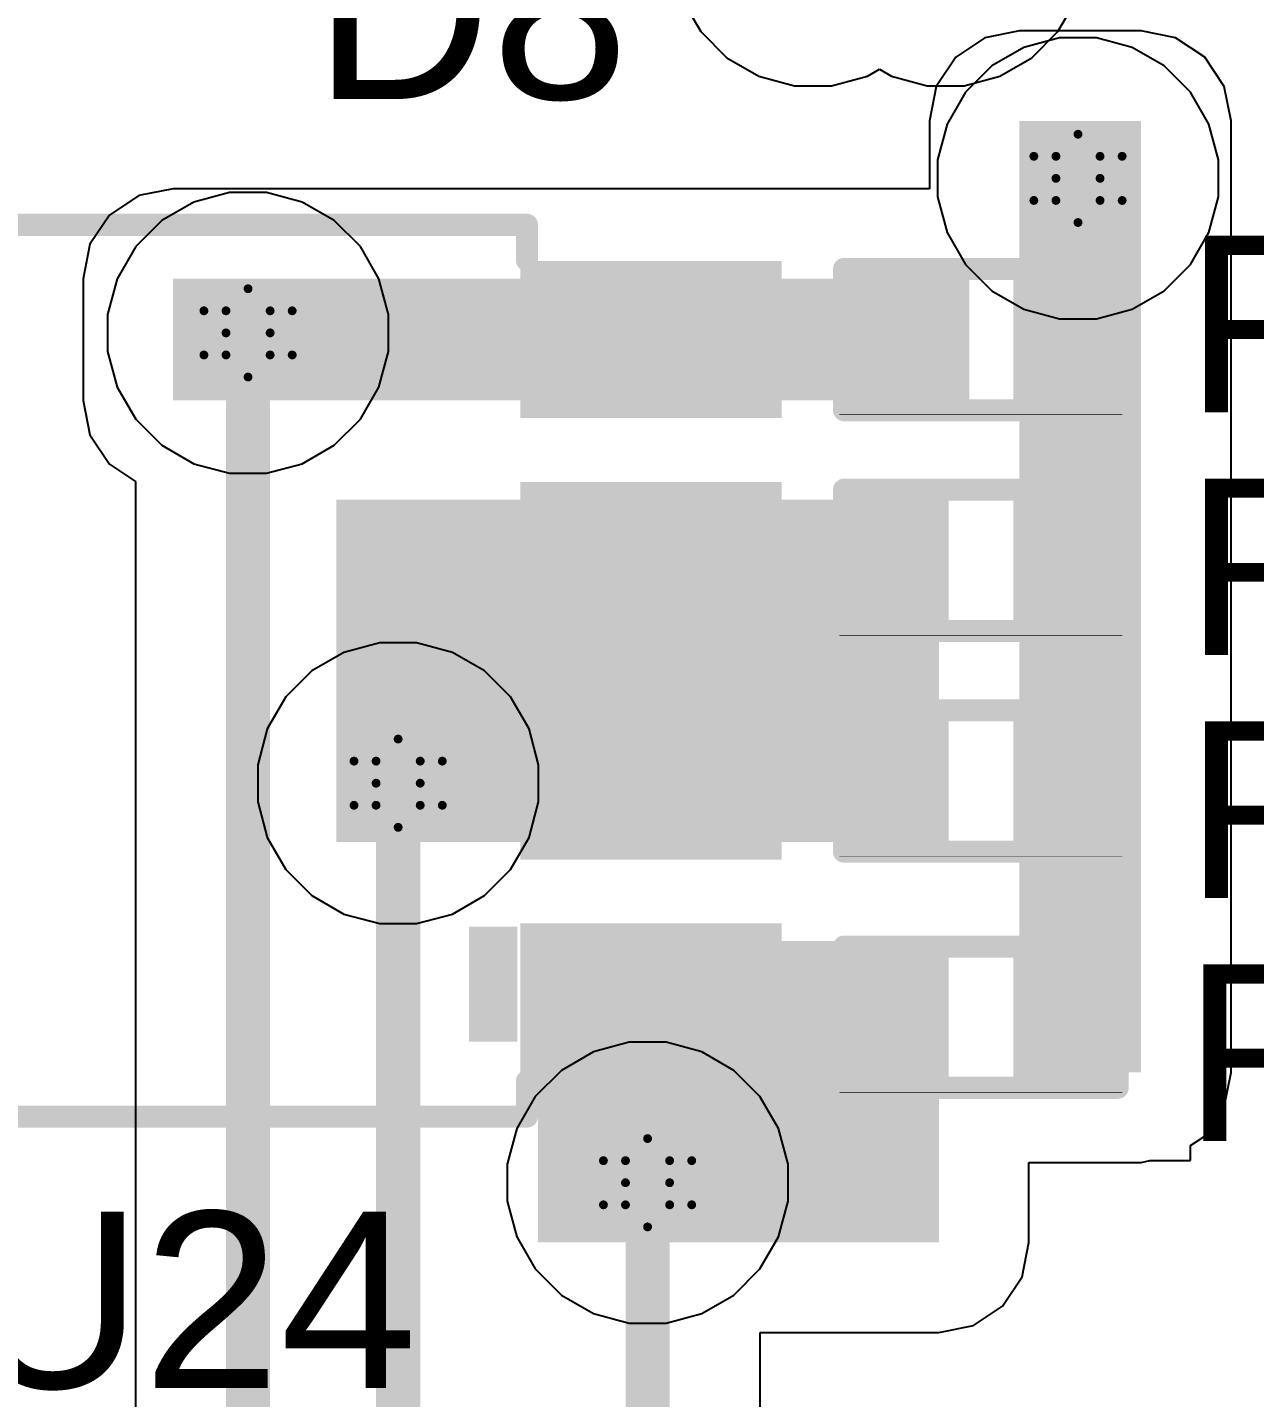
# Model space of a CAD drawing. Header units: inches. Extents: x -3 to 5437, y -3 to 5435.
# Drawn here: x 128.52 to 135.58, y 92.61 to 100.49 of the extents above; entities that cross this region are included whole.
import ezdxf

# ---------------------------------------------------------------- set-up
doc = ezdxf.new("R2010")
doc.units = ezdxf.units.IN
for name, color, linetype in [('Bottom Layer', 5, 'Continuous'), ('Bottom Solder', 6, 'Continuous'), ('Drill Drawing', 1, 'Continuous'), ('GND', 16, 'Continuous'), ('PWR', 76, 'Continuous'), ('Top Layer', 1, 'Continuous'), ('Top Overlay', 2, 'Continuous'), ('Top Paste', 8, 'Continuous'), ('Top Solder', 216, 'Continuous'), ('Via Holes', 16, 'Continuous')]:
    doc.layers.add(name, color=color, linetype=linetype)
doc.styles.add('Arial', font='', dxfattribs={"height": 0.2})
doc.styles.get('Arial').set_extended_font_data('Arial')

# ---------------------------------------------------------------- blocks, each defined once
blk = doc.blocks.new('SOP_8_111')
at = {"layer": 'Top Layer'}
for points in [[(-3.4, 2.255), (-2.1, 2.255), (-2.1, 1.555), (-3.4, 1.555)], [(-3.4, 0.985), (-2.1, 0.985), (-2.1, 0.285), (-3.4, 0.285)], [(-3.4, -0.285), (-2.1, -0.285), (-2.1, -0.985), (-3.4, -0.985)], [(-3.4, -1.555), (-2.1, -1.555), (-2.1, -2.255), (-3.4, -2.255)]]:
    blk.add_hatch(color=1, dxfattribs=at).paths.add_polyline_path(points)
at = {"layer": 'Top Overlay'}
blk.add_hatch(color=2, dxfattribs=at).paths.add_polyline_path([(-1.9812, 1.4732), (-1.7018, 1.4732), (-1.7018, 2.1336), (-1.9812, 2.1336)])
at = {"layer": 'Top Paste'}
for points in [[(-3.4, 2.255), (-2.1, 2.255), (-2.1, 1.555), (-3.4, 1.555)], [(-3.4, 0.985), (-2.1, 0.985), (-2.1, 0.285), (-3.4, 0.285)], [(-3.4, -0.285), (-2.1, -0.285), (-2.1, -0.985), (-3.4, -0.985)], [(-3.4, -1.555), (-2.1, -1.555), (-2.1, -2.255), (-3.4, -2.255)]]:
    blk.add_hatch(color=8, dxfattribs=at).paths.add_polyline_path(points)
at = {"layer": 'Top Solder'}
for points in [[(-3.5016, 2.3566), (-1.9984, 2.3566), (-1.9984, 1.4534), (-3.5016, 1.4534)], [(-3.5016, 1.0866), (-1.9984, 1.0866), (-1.9984, 0.1834), (-3.5016, 0.1834)], [(-3.5016, -0.1834), (-1.9984, -0.1834), (-1.9984, -1.0866), (-3.5016, -1.0866)], [(-3.5016, -1.4534), (-1.9984, -1.4534), (-1.9984, -2.3566), (-3.5016, -2.3566)]]:
    blk.add_hatch(color=216, dxfattribs=at).paths.add_polyline_path(points)
at = {"layer": 'Top Overlay'}
for points in [[(2.0284, 2.5654, 0.127, 0.127, 0), (-2.0356, 2.5654, 0.127, 0.127, 0)], [(-2.0356, 2.5654, 0.127, 0.127, 0), (-2.0356, 2.3622, 0.127, 0.127, 0)], [(-3.5596, 1.905, 0.127, 0.127, 0), (-3.6866, 2.032, 0.127, 0.127, 0)], [(-3.6866, 2.032, 0.127, 0.127, 0), (-3.6866, 1.778, 0.127, 0.127, 0)], [(-3.5596, 1.905, 0.127, 0.127, 0), (-3.6866, 1.778, 0.127, 0.127, 0)], [(-2.0356, -2.3622, 0.127, 0.127, 0), (-2.0356, -2.5654, 0.127, 0.127, 0)], [(2.0284, -2.5654, 0.127, 0.127, 0), (-2.0356, -2.5654, 0.127, 0.127, 0)]]:
    blk.add_lwpolyline(points, format="xyseb", dxfattribs=at)
for points in [[(-2.0673, 2.5654, 0.0635, 0.0635, 1), (-2.0038, 2.5654, 0.0635, 0.0635, 1)], [(-2.0673, 2.5654, 0.0635, 0.0635, 1), (-2.0038, 2.5654, 0.0635, 0.0635, 1)], [(-2.0673, 2.3622, 0.0635, 0.0635, 1), (-2.0038, 2.3622, 0.0635, 0.0635, 1)], [(-3.7183, 2.032, 0.0635, 0.0635, 1), (-3.6548, 2.032, 0.0635, 0.0635, 1)], [(-3.7183, 2.032, 0.0635, 0.0635, 1), (-3.6548, 2.032, 0.0635, 0.0635, 1)], [(-3.5913, 1.905, 0.0635, 0.0635, 1), (-3.5278, 1.905, 0.0635, 0.0635, 1)], [(-3.5913, 1.905, 0.0635, 0.0635, 1), (-3.5278, 1.905, 0.0635, 0.0635, 1)], [(-3.7183, 1.778, 0.0635, 0.0635, 1), (-3.6548, 1.778, 0.0635, 0.0635, 1)], [(-3.7183, 1.778, 0.0635, 0.0635, 1), (-3.6548, 1.778, 0.0635, 0.0635, 1)], [(-2.0673, -2.3622, 0.0635, 0.0635, 1), (-2.0038, -2.3622, 0.0635, 0.0635, 1)], [(-2.0673, -2.5654, 0.0635, 0.0635, 1), (-2.0038, -2.5654, 0.0635, 0.0635, 1)], [(-2.0673, -2.5654, 0.0635, 0.0635, 1), (-2.0038, -2.5654, 0.0635, 0.0635, 1)]]:
    blk.add_lwpolyline(points, format="xyseb", close=True, dxfattribs=at)
blk = doc.blocks.new('R___0402_117')
at = {"layer": 'Top Layer'}
for points in [[(-0.6985, -0.3175), (-0.6985, 0.3175), (-0.2413, 0.3175), (-0.2413, -0.3175)], [(0.2413, -0.3175), (0.2413, 0.3175), (0.6985, 0.3175), (0.6985, -0.3175)]]:
    blk.add_hatch(color=1, dxfattribs=at).paths.add_polyline_path(points)
at = {"layer": 'Top Paste'}
for points in [[(-0.6985, -0.3175), (-0.6985, 0.3175), (-0.2413, 0.3175), (-0.2413, -0.3175)], [(0.2413, -0.3175), (0.2413, 0.3175), (0.6985, 0.3175), (0.6985, -0.3175)]]:
    blk.add_hatch(color=8, dxfattribs=at).paths.add_polyline_path(points)
at = {"layer": 'Top Solder'}
for points in [[(-0.7535, -0.3725), (-0.7535, 0.3725), (-0.1863, 0.3725), (-0.1863, -0.3725)], [(0.1863, -0.3725), (0.1863, 0.3725), (0.7535, 0.3725), (0.7535, -0.3725)]]:
    blk.add_hatch(color=216, dxfattribs=at).paths.add_polyline_path(points)
at = {"layer": 'Top Overlay'}
for points in [[(-0.7874, -0.4064, 0.127, 0.127, 0), (-0.7874, 0.4064, 0.127, 0.127, 0)], [(-0.7874, 0.4064, 0.127, 0.127, 0), (0.7874, 0.4064, 0.127, 0.127, 0)], [(0.7874, -0.4064, 0.127, 0.127, 0), (0.7874, 0.4064, 0.127, 0.127, 0)], [(-0.7874, -0.4064, 0.127, 0.127, 0), (0.7874, -0.4064, 0.127, 0.127, 0)], [(-0.8128, -0.4318, 0.00323, 0.00323, 0), (0.8128, -0.4318, 0.00323, 0.00323, 0)]]:
    blk.add_lwpolyline(points, format="xyseb", dxfattribs=at)
for points in [[(-0.8191, 0.4064, 0.0635, 0.0635, 1), (-0.7556, 0.4064, 0.0635, 0.0635, 1)], [(-0.8191, 0.4064, 0.0635, 0.0635, 1), (-0.7556, 0.4064, 0.0635, 0.0635, 1)], [(0.7556, 0.4064, 0.0635, 0.0635, 1), (0.8191, 0.4064, 0.0635, 0.0635, 1)], [(0.7556, 0.4064, 0.0635, 0.0635, 1), (0.8191, 0.4064, 0.0635, 0.0635, 1)], [(-0.8191, -0.4064, 0.0635, 0.0635, 1), (-0.7556, -0.4064, 0.0635, 0.0635, 1)], [(-0.8191, -0.4064, 0.0635, 0.0635, 1), (-0.7556, -0.4064, 0.0635, 0.0635, 1)], [(0.7556, -0.4064, 0.0635, 0.0635, 1), (0.8191, -0.4064, 0.0635, 0.0635, 1)], [(0.7556, -0.4064, 0.0635, 0.0635, 1), (0.8191, -0.4064, 0.0635, 0.0635, 1)], [(-0.8136, -0.4318, 0.00161, 0.00161, 1), (-0.812, -0.4318, 0.00161, 0.00161, 1)], [(0.812, -0.4318, 0.00161, 0.00161, 1), (0.8136, -0.4318, 0.00161, 0.00161, 1)]]:
    blk.add_lwpolyline(points, format="xyseb", close=True, dxfattribs=at)
blk = doc.blocks.new('R___0402_118')
at = {"layer": 'Top Layer'}
for points in [[(-0.6985, -0.3175), (-0.6985, 0.3175), (-0.2413, 0.3175), (-0.2413, -0.3175)], [(0.2413, -0.3175), (0.2413, 0.3175), (0.6985, 0.3175), (0.6985, -0.3175)]]:
    blk.add_hatch(color=1, dxfattribs=at).paths.add_polyline_path(points)
at = {"layer": 'Top Paste'}
for points in [[(-0.6985, -0.3175), (-0.6985, 0.3175), (-0.2413, 0.3175), (-0.2413, -0.3175)], [(0.2413, -0.3175), (0.2413, 0.3175), (0.6985, 0.3175), (0.6985, -0.3175)]]:
    blk.add_hatch(color=8, dxfattribs=at).paths.add_polyline_path(points)
at = {"layer": 'Top Solder'}
for points in [[(-0.7535, -0.3725), (-0.7535, 0.3725), (-0.1863, 0.3725), (-0.1863, -0.3725)], [(0.1863, -0.3725), (0.1863, 0.3725), (0.7535, 0.3725), (0.7535, -0.3725)]]:
    blk.add_hatch(color=216, dxfattribs=at).paths.add_polyline_path(points)
at = {"layer": 'Top Overlay'}
for points in [[(-0.7874, -0.4064, 0.127, 0.127, 0), (-0.7874, 0.4064, 0.127, 0.127, 0)], [(-0.7874, 0.4064, 0.127, 0.127, 0), (0.7874, 0.4064, 0.127, 0.127, 0)], [(0.7874, -0.4064, 0.127, 0.127, 0), (0.7874, 0.4064, 0.127, 0.127, 0)], [(-0.7874, -0.4064, 0.127, 0.127, 0), (0.7874, -0.4064, 0.127, 0.127, 0)], [(-0.8128, -0.4318, 0.00323, 0.00323, 0), (0.8128, -0.4318, 0.00323, 0.00323, 0)]]:
    blk.add_lwpolyline(points, format="xyseb", dxfattribs=at)
for points in [[(-0.8191, 0.4064, 0.0635, 0.0635, 1), (-0.7556, 0.4064, 0.0635, 0.0635, 1)], [(-0.8191, 0.4064, 0.0635, 0.0635, 1), (-0.7556, 0.4064, 0.0635, 0.0635, 1)], [(0.7556, 0.4064, 0.0635, 0.0635, 1), (0.8191, 0.4064, 0.0635, 0.0635, 1)], [(0.7556, 0.4064, 0.0635, 0.0635, 1), (0.8191, 0.4064, 0.0635, 0.0635, 1)], [(-0.8191, -0.4064, 0.0635, 0.0635, 1), (-0.7556, -0.4064, 0.0635, 0.0635, 1)], [(-0.8191, -0.4064, 0.0635, 0.0635, 1), (-0.7556, -0.4064, 0.0635, 0.0635, 1)], [(0.7556, -0.4064, 0.0635, 0.0635, 1), (0.8191, -0.4064, 0.0635, 0.0635, 1)], [(0.7556, -0.4064, 0.0635, 0.0635, 1), (0.8191, -0.4064, 0.0635, 0.0635, 1)], [(-0.8136, -0.4318, 0.00161, 0.00161, 1), (-0.812, -0.4318, 0.00161, 0.00161, 1)], [(0.812, -0.4318, 0.00161, 0.00161, 1), (0.8136, -0.4318, 0.00161, 0.00161, 1)]]:
    blk.add_lwpolyline(points, format="xyseb", close=True, dxfattribs=at)
blk = doc.blocks.new('R___0402_119')
at = {"layer": 'Top Layer'}
for points in [[(-0.6985, -0.3175), (-0.6985, 0.3175), (-0.2413, 0.3175), (-0.2413, -0.3175)], [(0.2413, -0.3175), (0.2413, 0.3175), (0.6985, 0.3175), (0.6985, -0.3175)]]:
    blk.add_hatch(color=1, dxfattribs=at).paths.add_polyline_path(points)
at = {"layer": 'Top Paste'}
for points in [[(-0.6985, -0.3175), (-0.6985, 0.3175), (-0.2413, 0.3175), (-0.2413, -0.3175)], [(0.2413, -0.3175), (0.2413, 0.3175), (0.6985, 0.3175), (0.6985, -0.3175)]]:
    blk.add_hatch(color=8, dxfattribs=at).paths.add_polyline_path(points)
at = {"layer": 'Top Solder'}
for points in [[(-0.7535, -0.3725), (-0.7535, 0.3725), (-0.1863, 0.3725), (-0.1863, -0.3725)], [(0.1863, -0.3725), (0.1863, 0.3725), (0.7535, 0.3725), (0.7535, -0.3725)]]:
    blk.add_hatch(color=216, dxfattribs=at).paths.add_polyline_path(points)
at = {"layer": 'Top Overlay'}
for points in [[(-0.7874, -0.4064, 0.127, 0.127, 0), (-0.7874, 0.4064, 0.127, 0.127, 0)], [(-0.7874, 0.4064, 0.127, 0.127, 0), (0.7874, 0.4064, 0.127, 0.127, 0)], [(0.7874, -0.4064, 0.127, 0.127, 0), (0.7874, 0.4064, 0.127, 0.127, 0)], [(-0.7874, -0.4064, 0.127, 0.127, 0), (0.7874, -0.4064, 0.127, 0.127, 0)], [(-0.8128, -0.4318, 0.00323, 0.00323, 0), (0.8128, -0.4318, 0.00323, 0.00323, 0)]]:
    blk.add_lwpolyline(points, format="xyseb", dxfattribs=at)
for points in [[(-0.8191, 0.4064, 0.0635, 0.0635, 1), (-0.7556, 0.4064, 0.0635, 0.0635, 1)], [(-0.8191, 0.4064, 0.0635, 0.0635, 1), (-0.7556, 0.4064, 0.0635, 0.0635, 1)], [(0.7556, 0.4064, 0.0635, 0.0635, 1), (0.8191, 0.4064, 0.0635, 0.0635, 1)], [(0.7556, 0.4064, 0.0635, 0.0635, 1), (0.8191, 0.4064, 0.0635, 0.0635, 1)], [(-0.8191, -0.4064, 0.0635, 0.0635, 1), (-0.7556, -0.4064, 0.0635, 0.0635, 1)], [(-0.8191, -0.4064, 0.0635, 0.0635, 1), (-0.7556, -0.4064, 0.0635, 0.0635, 1)], [(0.7556, -0.4064, 0.0635, 0.0635, 1), (0.8191, -0.4064, 0.0635, 0.0635, 1)], [(0.7556, -0.4064, 0.0635, 0.0635, 1), (0.8191, -0.4064, 0.0635, 0.0635, 1)], [(-0.8136, -0.4318, 0.00161, 0.00161, 1), (-0.812, -0.4318, 0.00161, 0.00161, 1)], [(0.812, -0.4318, 0.00161, 0.00161, 1), (0.8136, -0.4318, 0.00161, 0.00161, 1)]]:
    blk.add_lwpolyline(points, format="xyseb", close=True, dxfattribs=at)
blk = doc.blocks.new('R___0402_120')
at = {"layer": 'Top Layer'}
for points in [[(-0.6985, -0.3175), (-0.6985, 0.3175), (-0.2413, 0.3175), (-0.2413, -0.3175)], [(0.2413, -0.3175), (0.2413, 0.3175), (0.6985, 0.3175), (0.6985, -0.3175)]]:
    blk.add_hatch(color=1, dxfattribs=at).paths.add_polyline_path(points)
at = {"layer": 'Top Paste'}
for points in [[(-0.6985, -0.3175), (-0.6985, 0.3175), (-0.2413, 0.3175), (-0.2413, -0.3175)], [(0.2413, -0.3175), (0.2413, 0.3175), (0.6985, 0.3175), (0.6985, -0.3175)]]:
    blk.add_hatch(color=8, dxfattribs=at).paths.add_polyline_path(points)
at = {"layer": 'Top Solder'}
for points in [[(-0.7535, -0.3725), (-0.7535, 0.3725), (-0.1863, 0.3725), (-0.1863, -0.3725)], [(0.1863, -0.3725), (0.1863, 0.3725), (0.7535, 0.3725), (0.7535, -0.3725)]]:
    blk.add_hatch(color=216, dxfattribs=at).paths.add_polyline_path(points)
at = {"layer": 'Top Overlay'}
for points in [[(-0.7874, -0.4064, 0.127, 0.127, 0), (-0.7874, 0.4064, 0.127, 0.127, 0)], [(-0.7874, 0.4064, 0.127, 0.127, 0), (0.7874, 0.4064, 0.127, 0.127, 0)], [(0.7874, -0.4064, 0.127, 0.127, 0), (0.7874, 0.4064, 0.127, 0.127, 0)], [(-0.7874, -0.4064, 0.127, 0.127, 0), (0.7874, -0.4064, 0.127, 0.127, 0)], [(-0.8128, -0.4318, 0.00323, 0.00323, 0), (0.8128, -0.4318, 0.00323, 0.00323, 0)]]:
    blk.add_lwpolyline(points, format="xyseb", dxfattribs=at)
for points in [[(-0.8191, 0.4064, 0.0635, 0.0635, 1), (-0.7556, 0.4064, 0.0635, 0.0635, 1)], [(-0.8191, 0.4064, 0.0635, 0.0635, 1), (-0.7556, 0.4064, 0.0635, 0.0635, 1)], [(0.7556, 0.4064, 0.0635, 0.0635, 1), (0.8191, 0.4064, 0.0635, 0.0635, 1)], [(0.7556, 0.4064, 0.0635, 0.0635, 1), (0.8191, 0.4064, 0.0635, 0.0635, 1)], [(-0.8191, -0.4064, 0.0635, 0.0635, 1), (-0.7556, -0.4064, 0.0635, 0.0635, 1)], [(-0.8191, -0.4064, 0.0635, 0.0635, 1), (-0.7556, -0.4064, 0.0635, 0.0635, 1)], [(0.7556, -0.4064, 0.0635, 0.0635, 1), (0.8191, -0.4064, 0.0635, 0.0635, 1)], [(0.7556, -0.4064, 0.0635, 0.0635, 1), (0.8191, -0.4064, 0.0635, 0.0635, 1)], [(-0.8136, -0.4318, 0.00161, 0.00161, 1), (-0.812, -0.4318, 0.00161, 0.00161, 1)], [(0.812, -0.4318, 0.00161, 0.00161, 1), (0.8136, -0.4318, 0.00161, 0.00161, 1)]]:
    blk.add_lwpolyline(points, format="xyseb", close=True, dxfattribs=at)

msp = doc.modelspace()

# ---------------------------------------------------------------- hatches: boundary and pattern name
at = {"layer": 'Bottom Layer'}
h = msp.add_hatch(color=5, dxfattribs=at)
edge = h.paths.add_edge_path()
edge.add_arc((134.5658, 99.6197), 0.3, 0, 360)
h = msp.add_hatch(color=5, dxfattribs=at)
edge = h.paths.add_edge_path()
edge.add_arc((129.7906, 98.7307), 0.3, 0, 360)
h = msp.add_hatch(color=5, dxfattribs=at)
edge = h.paths.add_edge_path()
edge.add_arc((130.6542, 96.1399), 0.3, 0, 360)
h = msp.add_hatch(color=5, dxfattribs=at)
edge = h.paths.add_edge_path()
edge.add_arc((132.0893, 93.8412), 0.3, 0, 360)
at = {"layer": 'Bottom Solder'}
h = msp.add_hatch(color=6, dxfattribs=at)
edge = h.paths.add_edge_path()
edge.add_arc((134.5658, 99.6197), 0.15, 0, 360)
h = msp.add_hatch(color=6, dxfattribs=at)
edge = h.paths.add_edge_path()
edge.add_arc((129.7906, 98.7307), 0.15, 0, 360)
h = msp.add_hatch(color=6, dxfattribs=at)
edge = h.paths.add_edge_path()
edge.add_arc((130.6542, 96.1399), 0.15, 0, 360)
h = msp.add_hatch(color=6, dxfattribs=at)
edge = h.paths.add_edge_path()
edge.add_arc((132.0893, 93.8412), 0.15, 0, 360)
at = {"layer": 'GND'}
h = msp.add_hatch(color=16, dxfattribs=at)
edge = h.paths.add_edge_path()
edge.add_arc((134.5658, 99.6197), 0.3, 0, 360)
h = msp.add_hatch(color=16, dxfattribs=at)
edge = h.paths.add_edge_path()
edge.add_arc((129.7906, 98.7307), 0.3, 0, 360)
h = msp.add_hatch(color=16, dxfattribs=at)
edge = h.paths.add_edge_path()
edge.add_arc((130.6542, 96.1399), 0.3, 0, 360)
h = msp.add_hatch(color=16, dxfattribs=at)
edge = h.paths.add_edge_path()
edge.add_arc((132.0893, 93.8412), 0.3, 0, 360)
at = {"layer": 'PWR'}
h = msp.add_hatch(color=76, dxfattribs=at)
edge = h.paths.add_edge_path()
edge.add_arc((134.5658, 99.6197), 0.3, 0, 360)
h = msp.add_hatch(color=76, dxfattribs=at)
edge = h.paths.add_edge_path()
edge.add_arc((129.7906, 98.7307), 0.3, 0, 360)
h = msp.add_hatch(color=76, dxfattribs=at)
edge = h.paths.add_edge_path()
edge.add_arc((130.6542, 96.1399), 0.3, 0, 360)
h = msp.add_hatch(color=76, dxfattribs=at)
edge = h.paths.add_edge_path()
edge.add_arc((132.0893, 93.8412), 0.3, 0, 360)
at = {"layer": 'Top Layer'}
for points in [[(134.2285, 99.9499), (134.2285, 94.4762), (134.9285, 94.4762), (134.9285, 99.9499)], [(129.3594, 98.3421), (133.9404, 98.3421), (133.9404, 99.0421), (129.3594, 99.0421)], [(130.2986, 95.8021), (133.7657, 95.8021), (133.7657, 97.7721), (130.2986, 97.7721)], [(131.4594, 93.4983), (133.7657, 93.4983), (133.7657, 95.2321), (131.4594, 95.2321)]]:
    msp.add_hatch(color=1, dxfattribs=at).paths.add_polyline_path(points)
h = msp.add_hatch(color=1, dxfattribs=at)
edge = h.paths.add_edge_path()
edge.add_arc((134.5658, 99.6197), 0.3, 0, 360)
h = msp.add_hatch(color=1, dxfattribs=at)
edge = h.paths.add_edge_path()
edge.add_arc((129.7906, 98.7307), 0.3, 0, 360)
h = msp.add_hatch(color=1, dxfattribs=at)
edge = h.paths.add_edge_path()
edge.add_arc((130.6542, 96.1399), 0.3, 0, 360)
h = msp.add_hatch(color=1, dxfattribs=at)
edge = h.paths.add_edge_path()
edge.add_arc((132.0893, 93.8412), 0.3, 0, 360)
at = {"layer": 'Top Solder'}
h = msp.add_hatch(color=216, dxfattribs=at)
edge = h.paths.add_edge_path()
edge.add_arc((134.5658, 99.6197), 0.15, 0, 360)
h = msp.add_hatch(color=216, dxfattribs=at)
edge = h.paths.add_edge_path()
edge.add_arc((129.7906, 98.7307), 0.15, 0, 360)
h = msp.add_hatch(color=216, dxfattribs=at)
edge = h.paths.add_edge_path()
edge.add_arc((130.6542, 96.1399), 0.15, 0, 360)
h = msp.add_hatch(color=216, dxfattribs=at)
edge = h.paths.add_edge_path()
edge.add_arc((132.0893, 93.8412), 0.15, 0, 360)
at = {"layer": 'Via Holes'}
h = msp.add_hatch(color=7, dxfattribs=at)
edge = h.paths.add_edge_path()
edge.add_arc((134.5658, 99.6197), 0.15, 0, 360)
h = msp.add_hatch(color=7, dxfattribs=at)
edge = h.paths.add_edge_path()
edge.add_arc((129.7906, 98.7307), 0.15, 0, 360)
h = msp.add_hatch(color=7, dxfattribs=at)
edge = h.paths.add_edge_path()
edge.add_arc((130.6542, 96.1399), 0.15, 0, 360)
h = msp.add_hatch(color=7, dxfattribs=at)
edge = h.paths.add_edge_path()
edge.add_arc((132.0893, 93.8412), 0.15, 0, 360)

# ---------------------------------------------------------------- linework, layer by layer
at = {"layer": 'Bottom Layer'}
for p, q in [((134.254, 100.3726), (134.0697, 100.2662)), ((134.4595, 100.4277), (134.254, 100.3726)), ((134.6722, 100.4277), (134.4595, 100.4277)), ((134.8777, 100.3726), (134.6722, 100.4277)), ((135.062, 100.2662), (134.8777, 100.3726)), ((134.0697, 100.2662), (133.9193, 100.1158)), ((135.2124, 100.1158), (135.062, 100.2662)), ((133.9193, 100.1158), (133.8129, 99.9316)), ((135.3188, 99.9316), (135.2124, 100.1158)), ((133.8129, 99.9316), (133.7578, 99.726)), ((135.3738, 99.726), (135.3188, 99.9316)), ((133.7578, 99.726), (133.7578, 99.5133)), ((135.3738, 99.5133), (135.3738, 99.726)), ((129.6843, 99.5387), (129.4788, 99.4836)), ((129.897, 99.5387), (129.6843, 99.5387)), ((130.1025, 99.4836), (129.897, 99.5387)), ((133.7578, 99.5133), (133.8129, 99.3078)), ((135.3188, 99.3078), (135.3738, 99.5133)), ((129.4788, 99.4836), (129.2945, 99.3772)), ((130.2868, 99.3772), (130.1025, 99.4836)), ((129.2945, 99.3772), (129.1441, 99.2268)), ((130.4372, 99.2268), (130.2868, 99.3772)), ((133.8129, 99.3078), (133.9193, 99.1236)), ((135.2124, 99.1236), (135.3188, 99.3078)), ((129.1441, 99.2268), (129.0377, 99.0426)), ((130.5436, 99.0426), (130.4372, 99.2268)), ((133.9193, 99.1236), (134.0697, 98.9731)), ((135.062, 98.9731), (135.2124, 99.1236)), ((129.0377, 99.0426), (128.9826, 98.837)), ((130.5986, 98.837), (130.5436, 99.0426)), ((134.0697, 98.9731), (134.254, 98.8667)), ((134.8777, 98.8667), (135.062, 98.9731)), ((134.254, 98.8667), (134.4595, 98.8117)), ((134.6722, 98.8117), (134.8777, 98.8667)), ((128.9826, 98.837), (128.9826, 98.6243)), ((130.5986, 98.6243), (130.5986, 98.837)), ((134.4595, 98.8117), (134.6722, 98.8117)), ((128.9826, 98.6243), (129.0377, 98.4188)), ((130.5436, 98.4188), (130.5986, 98.6243)), ((129.0377, 98.4188), (129.1441, 98.2346)), ((130.4372, 98.2346), (130.5436, 98.4188)), ((129.1441, 98.2346), (129.2945, 98.0841)), ((130.2868, 98.0841), (130.4372, 98.2346)), ((129.2945, 98.0841), (129.4788, 97.9777)), ((130.1025, 97.9777), (130.2868, 98.0841)), ((129.4788, 97.9777), (129.6843, 97.9227)), ((129.6843, 97.9227), (129.897, 97.9227)), ((129.897, 97.9227), (130.1025, 97.9777)), ((130.3424, 96.8928), (130.1581, 96.7864)), ((130.5479, 96.9479), (130.3424, 96.8928)), ((130.7606, 96.9479), (130.5479, 96.9479)), ((130.9661, 96.8928), (130.7606, 96.9479)), ((131.1504, 96.7864), (130.9661, 96.8928)), ((130.1581, 96.7864), (130.0077, 96.636)), ((131.3008, 96.636), (131.1504, 96.7864)), ((130.0077, 96.636), (129.9013, 96.4518)), ((131.4072, 96.4518), (131.3008, 96.636)), ((129.9013, 96.4518), (129.8462, 96.2462)), ((131.4622, 96.2462), (131.4072, 96.4518)), ((129.8462, 96.2462), (129.8462, 96.0335)), ((131.4622, 96.0335), (131.4622, 96.2462)), ((129.8462, 96.0335), (129.9013, 95.828)), ((131.4072, 95.828), (131.4622, 96.0335)), ((129.9013, 95.828), (130.0077, 95.6438)), ((131.3008, 95.6438), (131.4072, 95.828)), ((130.0077, 95.6438), (130.1581, 95.4933)), ((131.1504, 95.4933), (131.3008, 95.6438)), ((130.1581, 95.4933), (130.3424, 95.3869)), ((130.9661, 95.3869), (131.1504, 95.4933)), ((130.3424, 95.3869), (130.5479, 95.3319)), ((130.7606, 95.3319), (130.9661, 95.3869)), ((130.5479, 95.3319), (130.7606, 95.3319)), ((131.983, 94.6492), (131.7775, 94.5941)), ((132.1957, 94.6492), (131.983, 94.6492)), ((132.4012, 94.5941), (132.1957, 94.6492)), ((131.7775, 94.5941), (131.5932, 94.4877)), ((132.5855, 94.4877), (132.4012, 94.5941)), ((131.5932, 94.4877), (131.4428, 94.3373)), ((132.7359, 94.3373), (132.5855, 94.4877)), ((131.4428, 94.3373), (131.3364, 94.1531)), ((132.8423, 94.1531), (132.7359, 94.3373)), ((131.3364, 94.1531), (131.2813, 93.9475)), ((132.8973, 93.9475), (132.8423, 94.1531)), ((131.2813, 93.9475), (131.2813, 93.7348)), ((132.8973, 93.7348), (132.8973, 93.9475)), ((131.2813, 93.7348), (131.3364, 93.5293)), ((132.8423, 93.5293), (132.8973, 93.7348)), ((131.3364, 93.5293), (131.4428, 93.3451)), ((132.7359, 93.3451), (132.8423, 93.5293)), ((131.4428, 93.3451), (131.5932, 93.1946)), ((132.5855, 93.1946), (132.7359, 93.3451)), ((131.5932, 93.1946), (131.7775, 93.0882)), ((132.4012, 93.0882), (132.5855, 93.1946)), ((131.7775, 93.0882), (131.983, 93.0332)), ((131.983, 93.0332), (132.1957, 93.0332)), ((132.1957, 93.0332), (132.4012, 93.0882))]:
    msp.add_line(p, q, dxfattribs=at)
at = {"layer": 'Drill Drawing'}
for points in [[(134.4388, 99.7467, 0.0508, 0.0508, 0), (134.5658, 99.8737, 0.0508, 0.0508, 0)], [(134.5658, 99.8737, 0.0508, 0.0508, 0), (134.6928, 99.7467, 0.0508, 0.0508, 0)], [(134.3118, 99.7467, 0.0508, 0.0508, 0), (134.4388, 99.6197, 0.0508, 0.0508, 0)], [(134.3118, 99.7467, 0.0508, 0.0508, 0), (134.4388, 99.7467, 0.0508, 0.0508, 0)], [(134.6928, 99.7467, 0.0508, 0.0508, 0), (134.8198, 99.7467, 0.0508, 0.0508, 0)], [(134.6928, 99.6197, 0.0508, 0.0508, 0), (134.8198, 99.7467, 0.0508, 0.0508, 0)], [(134.3118, 99.4927, 0.0508, 0.0508, 0), (134.4388, 99.6197, 0.0508, 0.0508, 0)], [(134.6928, 99.6197, 0.0508, 0.0508, 0), (134.8198, 99.4927, 0.0508, 0.0508, 0)], [(134.3118, 99.4927, 0.0508, 0.0508, 0), (134.4388, 99.4927, 0.0508, 0.0508, 0)], [(134.4388, 99.4927, 0.0508, 0.0508, 0), (134.5658, 99.3657, 0.0508, 0.0508, 0)], [(134.5658, 99.3657, 0.0508, 0.0508, 0), (134.6928, 99.4927, 0.0508, 0.0508, 0)], [(134.6928, 99.4927, 0.0508, 0.0508, 0), (134.8198, 99.4927, 0.0508, 0.0508, 0)], [(129.6636, 98.8577, 0.0508, 0.0508, 0), (129.7906, 98.9847, 0.0508, 0.0508, 0)], [(129.7906, 98.9847, 0.0508, 0.0508, 0), (129.9176, 98.8577, 0.0508, 0.0508, 0)], [(129.5366, 98.8577, 0.0508, 0.0508, 0), (129.6636, 98.7307, 0.0508, 0.0508, 0)], [(129.5366, 98.8577, 0.0508, 0.0508, 0), (129.6636, 98.8577, 0.0508, 0.0508, 0)], [(129.9176, 98.8577, 0.0508, 0.0508, 0), (130.0446, 98.8577, 0.0508, 0.0508, 0)], [(129.9176, 98.7307, 0.0508, 0.0508, 0), (130.0446, 98.8577, 0.0508, 0.0508, 0)], [(129.5366, 98.6037, 0.0508, 0.0508, 0), (129.6636, 98.7307, 0.0508, 0.0508, 0)], [(129.9176, 98.7307, 0.0508, 0.0508, 0), (130.0446, 98.6037, 0.0508, 0.0508, 0)], [(129.5366, 98.6037, 0.0508, 0.0508, 0), (129.6636, 98.6037, 0.0508, 0.0508, 0)], [(129.6636, 98.6037, 0.0508, 0.0508, 0), (129.7906, 98.4767, 0.0508, 0.0508, 0)], [(129.7906, 98.4767, 0.0508, 0.0508, 0), (129.9176, 98.6037, 0.0508, 0.0508, 0)], [(129.9176, 98.6037, 0.0508, 0.0508, 0), (130.0446, 98.6037, 0.0508, 0.0508, 0)], [(130.5272, 96.2669, 0.0508, 0.0508, 0), (130.6542, 96.3939, 0.0508, 0.0508, 0)], [(130.6542, 96.3939, 0.0508, 0.0508, 0), (130.7812, 96.2669, 0.0508, 0.0508, 0)], [(130.4002, 96.2669, 0.0508, 0.0508, 0), (130.5272, 96.1399, 0.0508, 0.0508, 0)], [(130.4002, 96.2669, 0.0508, 0.0508, 0), (130.5272, 96.2669, 0.0508, 0.0508, 0)], [(130.7812, 96.2669, 0.0508, 0.0508, 0), (130.9082, 96.2669, 0.0508, 0.0508, 0)], [(130.7812, 96.1399, 0.0508, 0.0508, 0), (130.9082, 96.2669, 0.0508, 0.0508, 0)], [(130.4002, 96.0129, 0.0508, 0.0508, 0), (130.5272, 96.1399, 0.0508, 0.0508, 0)], [(130.7812, 96.1399, 0.0508, 0.0508, 0), (130.9082, 96.0129, 0.0508, 0.0508, 0)], [(130.4002, 96.0129, 0.0508, 0.0508, 0), (130.5272, 96.0129, 0.0508, 0.0508, 0)], [(130.5272, 96.0129, 0.0508, 0.0508, 0), (130.6542, 95.8859, 0.0508, 0.0508, 0)], [(130.6542, 95.8859, 0.0508, 0.0508, 0), (130.7812, 96.0129, 0.0508, 0.0508, 0)], [(130.7812, 96.0129, 0.0508, 0.0508, 0), (130.9082, 96.0129, 0.0508, 0.0508, 0)], [(131.9623, 93.9682, 0.0508, 0.0508, 0), (132.0893, 94.0952, 0.0508, 0.0508, 0)], [(132.0893, 94.0952, 0.0508, 0.0508, 0), (132.2163, 93.9682, 0.0508, 0.0508, 0)], [(131.8353, 93.9682, 0.0508, 0.0508, 0), (131.9623, 93.8412, 0.0508, 0.0508, 0)], [(131.8353, 93.9682, 0.0508, 0.0508, 0), (131.9623, 93.9682, 0.0508, 0.0508, 0)], [(132.2163, 93.9682, 0.0508, 0.0508, 0), (132.3433, 93.9682, 0.0508, 0.0508, 0)], [(132.2163, 93.8412, 0.0508, 0.0508, 0), (132.3433, 93.9682, 0.0508, 0.0508, 0)], [(131.8353, 93.7142, 0.0508, 0.0508, 0), (131.9623, 93.8412, 0.0508, 0.0508, 0)], [(132.2163, 93.8412, 0.0508, 0.0508, 0), (132.3433, 93.7142, 0.0508, 0.0508, 0)], [(131.8353, 93.7142, 0.0508, 0.0508, 0), (131.9623, 93.7142, 0.0508, 0.0508, 0)], [(131.9623, 93.7142, 0.0508, 0.0508, 0), (132.0893, 93.5872, 0.0508, 0.0508, 0)], [(132.0893, 93.5872, 0.0508, 0.0508, 0), (132.2163, 93.7142, 0.0508, 0.0508, 0)], [(132.2163, 93.7142, 0.0508, 0.0508, 0), (132.3433, 93.7142, 0.0508, 0.0508, 0)]]:
    msp.add_lwpolyline(points, format="xyseb", dxfattribs=at)
for points in [[(134.5531, 99.8737, 0.0254, 0.0254, 1), (134.5785, 99.8737, 0.0254, 0.0254, 1)], [(134.5531, 99.8737, 0.0254, 0.0254, 1), (134.5785, 99.8737, 0.0254, 0.0254, 1)], [(134.2991, 99.7467, 0.0254, 0.0254, 1), (134.3245, 99.7467, 0.0254, 0.0254, 1)], [(134.2991, 99.7467, 0.0254, 0.0254, 1), (134.3245, 99.7467, 0.0254, 0.0254, 1)], [(134.4261, 99.7467, 0.0254, 0.0254, 1), (134.4515, 99.7467, 0.0254, 0.0254, 1)], [(134.4261, 99.7467, 0.0254, 0.0254, 1), (134.4515, 99.7467, 0.0254, 0.0254, 1)], [(134.6801, 99.7467, 0.0254, 0.0254, 1), (134.7055, 99.7467, 0.0254, 0.0254, 1)], [(134.6801, 99.7467, 0.0254, 0.0254, 1), (134.7055, 99.7467, 0.0254, 0.0254, 1)], [(134.8071, 99.7467, 0.0254, 0.0254, 1), (134.8325, 99.7467, 0.0254, 0.0254, 1)], [(134.8071, 99.7467, 0.0254, 0.0254, 1), (134.8325, 99.7467, 0.0254, 0.0254, 1)], [(134.4261, 99.6197, 0.0254, 0.0254, 1), (134.4515, 99.6197, 0.0254, 0.0254, 1)], [(134.4261, 99.6197, 0.0254, 0.0254, 1), (134.4515, 99.6197, 0.0254, 0.0254, 1)], [(134.6801, 99.6197, 0.0254, 0.0254, 1), (134.7055, 99.6197, 0.0254, 0.0254, 1)], [(134.6801, 99.6197, 0.0254, 0.0254, 1), (134.7055, 99.6197, 0.0254, 0.0254, 1)], [(134.2991, 99.4927, 0.0254, 0.0254, 1), (134.3245, 99.4927, 0.0254, 0.0254, 1)], [(134.2991, 99.4927, 0.0254, 0.0254, 1), (134.3245, 99.4927, 0.0254, 0.0254, 1)], [(134.4261, 99.4927, 0.0254, 0.0254, 1), (134.4515, 99.4927, 0.0254, 0.0254, 1)], [(134.4261, 99.4927, 0.0254, 0.0254, 1), (134.4515, 99.4927, 0.0254, 0.0254, 1)], [(134.6801, 99.4927, 0.0254, 0.0254, 1), (134.7055, 99.4927, 0.0254, 0.0254, 1)], [(134.6801, 99.4927, 0.0254, 0.0254, 1), (134.7055, 99.4927, 0.0254, 0.0254, 1)], [(134.8071, 99.4927, 0.0254, 0.0254, 1), (134.8325, 99.4927, 0.0254, 0.0254, 1)], [(134.8071, 99.4927, 0.0254, 0.0254, 1), (134.8325, 99.4927, 0.0254, 0.0254, 1)], [(134.5531, 99.3657, 0.0254, 0.0254, 1), (134.5785, 99.3657, 0.0254, 0.0254, 1)], [(134.5531, 99.3657, 0.0254, 0.0254, 1), (134.5785, 99.3657, 0.0254, 0.0254, 1)], [(129.7779, 98.9847, 0.0254, 0.0254, 1), (129.8033, 98.9847, 0.0254, 0.0254, 1)], [(129.7779, 98.9847, 0.0254, 0.0254, 1), (129.8033, 98.9847, 0.0254, 0.0254, 1)], [(129.5239, 98.8577, 0.0254, 0.0254, 1), (129.5493, 98.8577, 0.0254, 0.0254, 1)], [(129.5239, 98.8577, 0.0254, 0.0254, 1), (129.5493, 98.8577, 0.0254, 0.0254, 1)], [(129.6509, 98.8577, 0.0254, 0.0254, 1), (129.6763, 98.8577, 0.0254, 0.0254, 1)], [(129.6509, 98.8577, 0.0254, 0.0254, 1), (129.6763, 98.8577, 0.0254, 0.0254, 1)], [(129.9049, 98.8577, 0.0254, 0.0254, 1), (129.9303, 98.8577, 0.0254, 0.0254, 1)], [(129.9049, 98.8577, 0.0254, 0.0254, 1), (129.9303, 98.8577, 0.0254, 0.0254, 1)], [(130.0319, 98.8577, 0.0254, 0.0254, 1), (130.0573, 98.8577, 0.0254, 0.0254, 1)], [(130.0319, 98.8577, 0.0254, 0.0254, 1), (130.0573, 98.8577, 0.0254, 0.0254, 1)], [(129.6509, 98.7307, 0.0254, 0.0254, 1), (129.6763, 98.7307, 0.0254, 0.0254, 1)], [(129.6509, 98.7307, 0.0254, 0.0254, 1), (129.6763, 98.7307, 0.0254, 0.0254, 1)], [(129.9049, 98.7307, 0.0254, 0.0254, 1), (129.9303, 98.7307, 0.0254, 0.0254, 1)], [(129.9049, 98.7307, 0.0254, 0.0254, 1), (129.9303, 98.7307, 0.0254, 0.0254, 1)], [(129.5239, 98.6037, 0.0254, 0.0254, 1), (129.5493, 98.6037, 0.0254, 0.0254, 1)], [(129.5239, 98.6037, 0.0254, 0.0254, 1), (129.5493, 98.6037, 0.0254, 0.0254, 1)], [(129.6509, 98.6037, 0.0254, 0.0254, 1), (129.6763, 98.6037, 0.0254, 0.0254, 1)], [(129.6509, 98.6037, 0.0254, 0.0254, 1), (129.6763, 98.6037, 0.0254, 0.0254, 1)], [(129.9049, 98.6037, 0.0254, 0.0254, 1), (129.9303, 98.6037, 0.0254, 0.0254, 1)], [(129.9049, 98.6037, 0.0254, 0.0254, 1), (129.9303, 98.6037, 0.0254, 0.0254, 1)], [(130.0319, 98.6037, 0.0254, 0.0254, 1), (130.0573, 98.6037, 0.0254, 0.0254, 1)], [(130.0319, 98.6037, 0.0254, 0.0254, 1), (130.0573, 98.6037, 0.0254, 0.0254, 1)], [(129.7779, 98.4767, 0.0254, 0.0254, 1), (129.8033, 98.4767, 0.0254, 0.0254, 1)], [(129.7779, 98.4767, 0.0254, 0.0254, 1), (129.8033, 98.4767, 0.0254, 0.0254, 1)], [(130.6415, 96.3939, 0.0254, 0.0254, 1), (130.6669, 96.3939, 0.0254, 0.0254, 1)], [(130.6415, 96.3939, 0.0254, 0.0254, 1), (130.6669, 96.3939, 0.0254, 0.0254, 1)], [(130.3875, 96.2669, 0.0254, 0.0254, 1), (130.4129, 96.2669, 0.0254, 0.0254, 1)], [(130.3875, 96.2669, 0.0254, 0.0254, 1), (130.4129, 96.2669, 0.0254, 0.0254, 1)], [(130.5145, 96.2669, 0.0254, 0.0254, 1), (130.5399, 96.2669, 0.0254, 0.0254, 1)], [(130.5145, 96.2669, 0.0254, 0.0254, 1), (130.5399, 96.2669, 0.0254, 0.0254, 1)], [(130.7685, 96.2669, 0.0254, 0.0254, 1), (130.7939, 96.2669, 0.0254, 0.0254, 1)], [(130.7685, 96.2669, 0.0254, 0.0254, 1), (130.7939, 96.2669, 0.0254, 0.0254, 1)], [(130.8955, 96.2669, 0.0254, 0.0254, 1), (130.9209, 96.2669, 0.0254, 0.0254, 1)], [(130.8955, 96.2669, 0.0254, 0.0254, 1), (130.9209, 96.2669, 0.0254, 0.0254, 1)], [(130.5145, 96.1399, 0.0254, 0.0254, 1), (130.5399, 96.1399, 0.0254, 0.0254, 1)], [(130.5145, 96.1399, 0.0254, 0.0254, 1), (130.5399, 96.1399, 0.0254, 0.0254, 1)], [(130.7685, 96.1399, 0.0254, 0.0254, 1), (130.7939, 96.1399, 0.0254, 0.0254, 1)], [(130.7685, 96.1399, 0.0254, 0.0254, 1), (130.7939, 96.1399, 0.0254, 0.0254, 1)], [(130.3875, 96.0129, 0.0254, 0.0254, 1), (130.4129, 96.0129, 0.0254, 0.0254, 1)], [(130.3875, 96.0129, 0.0254, 0.0254, 1), (130.4129, 96.0129, 0.0254, 0.0254, 1)], [(130.5145, 96.0129, 0.0254, 0.0254, 1), (130.5399, 96.0129, 0.0254, 0.0254, 1)], [(130.5145, 96.0129, 0.0254, 0.0254, 1), (130.5399, 96.0129, 0.0254, 0.0254, 1)], [(130.7685, 96.0129, 0.0254, 0.0254, 1), (130.7939, 96.0129, 0.0254, 0.0254, 1)], [(130.7685, 96.0129, 0.0254, 0.0254, 1), (130.7939, 96.0129, 0.0254, 0.0254, 1)], [(130.8955, 96.0129, 0.0254, 0.0254, 1), (130.9209, 96.0129, 0.0254, 0.0254, 1)], [(130.8955, 96.0129, 0.0254, 0.0254, 1), (130.9209, 96.0129, 0.0254, 0.0254, 1)], [(130.6415, 95.8859, 0.0254, 0.0254, 1), (130.6669, 95.8859, 0.0254, 0.0254, 1)], [(130.6415, 95.8859, 0.0254, 0.0254, 1), (130.6669, 95.8859, 0.0254, 0.0254, 1)], [(132.0766, 94.0952, 0.0254, 0.0254, 1), (132.102, 94.0952, 0.0254, 0.0254, 1)], [(132.0766, 94.0952, 0.0254, 0.0254, 1), (132.102, 94.0952, 0.0254, 0.0254, 1)], [(131.8226, 93.9682, 0.0254, 0.0254, 1), (131.848, 93.9682, 0.0254, 0.0254, 1)], [(131.8226, 93.9682, 0.0254, 0.0254, 1), (131.848, 93.9682, 0.0254, 0.0254, 1)], [(131.9496, 93.9682, 0.0254, 0.0254, 1), (131.975, 93.9682, 0.0254, 0.0254, 1)], [(131.9496, 93.9682, 0.0254, 0.0254, 1), (131.975, 93.9682, 0.0254, 0.0254, 1)], [(132.2036, 93.9682, 0.0254, 0.0254, 1), (132.229, 93.9682, 0.0254, 0.0254, 1)], [(132.2036, 93.9682, 0.0254, 0.0254, 1), (132.229, 93.9682, 0.0254, 0.0254, 1)], [(132.3306, 93.9682, 0.0254, 0.0254, 1), (132.356, 93.9682, 0.0254, 0.0254, 1)], [(132.3306, 93.9682, 0.0254, 0.0254, 1), (132.356, 93.9682, 0.0254, 0.0254, 1)], [(131.9496, 93.8412, 0.0254, 0.0254, 1), (131.975, 93.8412, 0.0254, 0.0254, 1)], [(131.9496, 93.8412, 0.0254, 0.0254, 1), (131.975, 93.8412, 0.0254, 0.0254, 1)], [(132.2036, 93.8412, 0.0254, 0.0254, 1), (132.229, 93.8412, 0.0254, 0.0254, 1)], [(132.2036, 93.8412, 0.0254, 0.0254, 1), (132.229, 93.8412, 0.0254, 0.0254, 1)], [(131.8226, 93.7142, 0.0254, 0.0254, 1), (131.848, 93.7142, 0.0254, 0.0254, 1)], [(131.8226, 93.7142, 0.0254, 0.0254, 1), (131.848, 93.7142, 0.0254, 0.0254, 1)], [(131.9496, 93.7142, 0.0254, 0.0254, 1), (131.975, 93.7142, 0.0254, 0.0254, 1)], [(131.9496, 93.7142, 0.0254, 0.0254, 1), (131.975, 93.7142, 0.0254, 0.0254, 1)], [(132.2036, 93.7142, 0.0254, 0.0254, 1), (132.229, 93.7142, 0.0254, 0.0254, 1)], [(132.2036, 93.7142, 0.0254, 0.0254, 1), (132.229, 93.7142, 0.0254, 0.0254, 1)], [(132.3306, 93.7142, 0.0254, 0.0254, 1), (132.356, 93.7142, 0.0254, 0.0254, 1)], [(132.3306, 93.7142, 0.0254, 0.0254, 1), (132.356, 93.7142, 0.0254, 0.0254, 1)], [(132.0766, 93.5872, 0.0254, 0.0254, 1), (132.102, 93.5872, 0.0254, 0.0254, 1)], [(132.0766, 93.5872, 0.0254, 0.0254, 1), (132.102, 93.5872, 0.0254, 0.0254, 1)]]:
    msp.add_lwpolyline(points, format="xyseb", close=True, dxfattribs=at)
at = {"layer": 'GND'}
for p, q in [((134.254, 100.3726), (134.0697, 100.2662)), ((134.4595, 100.4277), (134.254, 100.3726)), ((134.6722, 100.4277), (134.4595, 100.4277)), ((134.8777, 100.3726), (134.6722, 100.4277)), ((135.062, 100.2662), (134.8777, 100.3726)), ((134.0697, 100.2662), (133.9193, 100.1158)), ((135.2124, 100.1158), (135.062, 100.2662)), ((133.9193, 100.1158), (133.8129, 99.9316)), ((135.3188, 99.9316), (135.2124, 100.1158)), ((133.8129, 99.9316), (133.7578, 99.726)), ((135.3738, 99.726), (135.3188, 99.9316)), ((133.7578, 99.726), (133.7578, 99.5133)), ((135.3738, 99.5133), (135.3738, 99.726)), ((129.6843, 99.5387), (129.4788, 99.4836)), ((129.897, 99.5387), (129.6843, 99.5387)), ((130.1025, 99.4836), (129.897, 99.5387)), ((133.7578, 99.5133), (133.8129, 99.3078)), ((135.3188, 99.3078), (135.3738, 99.5133)), ((129.4788, 99.4836), (129.2945, 99.3772)), ((130.2868, 99.3772), (130.1025, 99.4836)), ((129.2945, 99.3772), (129.1441, 99.2268)), ((130.4372, 99.2268), (130.2868, 99.3772)), ((133.8129, 99.3078), (133.9193, 99.1236)), ((135.2124, 99.1236), (135.3188, 99.3078)), ((129.1441, 99.2268), (129.0377, 99.0426)), ((130.5436, 99.0426), (130.4372, 99.2268)), ((133.9193, 99.1236), (134.0697, 98.9731)), ((135.062, 98.9731), (135.2124, 99.1236)), ((129.0377, 99.0426), (128.9826, 98.837)), ((130.5986, 98.837), (130.5436, 99.0426)), ((134.0697, 98.9731), (134.254, 98.8667)), ((134.8777, 98.8667), (135.062, 98.9731)), ((134.254, 98.8667), (134.4595, 98.8117)), ((134.6722, 98.8117), (134.8777, 98.8667)), ((128.9826, 98.837), (128.9826, 98.6243)), ((130.5986, 98.6243), (130.5986, 98.837)), ((134.4595, 98.8117), (134.6722, 98.8117)), ((128.9826, 98.6243), (129.0377, 98.4188)), ((130.5436, 98.4188), (130.5986, 98.6243)), ((129.0377, 98.4188), (129.1441, 98.2346)), ((130.4372, 98.2346), (130.5436, 98.4188)), ((129.1441, 98.2346), (129.2945, 98.0841)), ((130.2868, 98.0841), (130.4372, 98.2346)), ((129.2945, 98.0841), (129.4788, 97.9777)), ((130.1025, 97.9777), (130.2868, 98.0841)), ((129.4788, 97.9777), (129.6843, 97.9227)), ((129.6843, 97.9227), (129.897, 97.9227)), ((129.897, 97.9227), (130.1025, 97.9777)), ((130.3424, 96.8928), (130.1581, 96.7864)), ((130.5479, 96.9479), (130.3424, 96.8928)), ((130.7606, 96.9479), (130.5479, 96.9479)), ((130.9661, 96.8928), (130.7606, 96.9479)), ((131.1504, 96.7864), (130.9661, 96.8928)), ((130.1581, 96.7864), (130.0077, 96.636)), ((131.3008, 96.636), (131.1504, 96.7864)), ((130.0077, 96.636), (129.9013, 96.4518)), ((131.4072, 96.4518), (131.3008, 96.636)), ((129.9013, 96.4518), (129.8462, 96.2462)), ((131.4622, 96.2462), (131.4072, 96.4518)), ((129.8462, 96.2462), (129.8462, 96.0335)), ((131.4622, 96.0335), (131.4622, 96.2462)), ((129.8462, 96.0335), (129.9013, 95.828)), ((131.4072, 95.828), (131.4622, 96.0335)), ((129.9013, 95.828), (130.0077, 95.6438)), ((131.3008, 95.6438), (131.4072, 95.828)), ((130.0077, 95.6438), (130.1581, 95.4933)), ((131.1504, 95.4933), (131.3008, 95.6438)), ((130.1581, 95.4933), (130.3424, 95.3869)), ((130.9661, 95.3869), (131.1504, 95.4933)), ((130.3424, 95.3869), (130.5479, 95.3319)), ((130.7606, 95.3319), (130.9661, 95.3869)), ((130.5479, 95.3319), (130.7606, 95.3319)), ((131.983, 94.6492), (131.7775, 94.5941)), ((132.1957, 94.6492), (131.983, 94.6492)), ((132.4012, 94.5941), (132.1957, 94.6492)), ((131.7775, 94.5941), (131.5932, 94.4877)), ((132.5855, 94.4877), (132.4012, 94.5941)), ((131.5932, 94.4877), (131.4428, 94.3373)), ((132.7359, 94.3373), (132.5855, 94.4877)), ((131.4428, 94.3373), (131.3364, 94.1531)), ((132.8423, 94.1531), (132.7359, 94.3373)), ((131.3364, 94.1531), (131.2813, 93.9475)), ((132.8973, 93.9475), (132.8423, 94.1531)), ((131.2813, 93.9475), (131.2813, 93.7348)), ((132.8973, 93.7348), (132.8973, 93.9475)), ((131.2813, 93.7348), (131.3364, 93.5293)), ((132.8423, 93.5293), (132.8973, 93.7348)), ((131.3364, 93.5293), (131.4428, 93.3451)), ((132.7359, 93.3451), (132.8423, 93.5293)), ((131.4428, 93.3451), (131.5932, 93.1946)), ((132.5855, 93.1946), (132.7359, 93.3451)), ((131.5932, 93.1946), (131.7775, 93.0882)), ((132.4012, 93.0882), (132.5855, 93.1946)), ((131.7775, 93.0882), (131.983, 93.0332)), ((131.983, 93.0332), (132.1957, 93.0332)), ((132.1957, 93.0332), (132.4012, 93.0882))]:
    msp.add_line(p, q, dxfattribs=at)
at = {"layer": 'PWR'}
for p, q in [((132.2889, 100.6488), (132.3953, 100.4645)), ((134.4504, 100.4645), (134.5568, 100.6488)), ((132.3953, 100.4645), (132.5457, 100.3141)), ((134.3, 100.3141), (134.4504, 100.4645)), ((132.5457, 100.3141), (132.73, 100.2077)), ((134.1157, 100.2077), (134.3, 100.3141)), ((132.73, 100.2077), (132.9355, 100.1527)), ((133.1482, 100.1527), (133.3537, 100.2077)), ((133.3537, 100.2077), (133.4228, 100.2476)), ((133.4228, 100.2476), (133.492, 100.2077)), ((133.492, 100.2077), (133.6975, 100.1527)), ((133.9102, 100.1527), (134.1157, 100.2077)), ((132.9355, 100.1527), (133.1482, 100.1527)), ((133.6975, 100.1527), (133.9102, 100.1527)), ((129.6843, 99.5387), (129.4788, 99.4836)), ((129.897, 99.5387), (129.6843, 99.5387)), ((130.1025, 99.4836), (129.897, 99.5387)), ((129.4788, 99.4836), (129.2945, 99.3772)), ((130.2868, 99.3772), (130.1025, 99.4836)), ((129.2945, 99.3772), (129.1441, 99.2268)), ((130.4372, 99.2268), (130.2868, 99.3772)), ((129.1441, 99.2268), (129.0377, 99.0426)), ((130.5436, 99.0426), (130.4372, 99.2268)), ((129.0377, 99.0426), (128.9826, 98.837)), ((130.5986, 98.837), (130.5436, 99.0426)), ((128.9826, 98.837), (128.9826, 98.6243)), ((130.5986, 98.6243), (130.5986, 98.837)), ((128.9826, 98.6243), (129.0377, 98.4188)), ((130.5436, 98.4188), (130.5986, 98.6243)), ((129.0377, 98.4188), (129.1441, 98.2346)), ((130.4372, 98.2346), (130.5436, 98.4188)), ((129.1441, 98.2346), (129.2945, 98.0841)), ((130.2868, 98.0841), (130.4372, 98.2346)), ((129.2945, 98.0841), (129.4788, 97.9777)), ((130.1025, 97.9777), (130.2868, 98.0841)), ((129.4788, 97.9777), (129.6843, 97.9227)), ((129.6843, 97.9227), (129.897, 97.9227)), ((129.897, 97.9227), (130.1025, 97.9777)), ((130.3424, 96.8928), (130.1581, 96.7864)), ((130.5479, 96.9479), (130.3424, 96.8928)), ((130.7606, 96.9479), (130.5479, 96.9479)), ((130.9661, 96.8928), (130.7606, 96.9479)), ((131.1504, 96.7864), (130.9661, 96.8928)), ((130.1581, 96.7864), (130.0077, 96.636)), ((131.3008, 96.636), (131.1504, 96.7864)), ((130.0077, 96.636), (129.9013, 96.4518)), ((131.4072, 96.4518), (131.3008, 96.636)), ((129.9013, 96.4518), (129.8462, 96.2462)), ((131.4622, 96.2462), (131.4072, 96.4518)), ((129.8462, 96.2462), (129.8462, 96.0335)), ((131.4622, 96.0335), (131.4622, 96.2462)), ((129.8462, 96.0335), (129.9013, 95.828)), ((131.4072, 95.828), (131.4622, 96.0335)), ((129.9013, 95.828), (130.0077, 95.6438)), ((131.3008, 95.6438), (131.4072, 95.828)), ((130.0077, 95.6438), (130.1581, 95.4933)), ((131.1504, 95.4933), (131.3008, 95.6438)), ((130.1581, 95.4933), (130.3424, 95.3869)), ((130.9661, 95.3869), (131.1504, 95.4933)), ((130.3424, 95.3869), (130.5479, 95.3319)), ((130.7606, 95.3319), (130.9661, 95.3869)), ((130.5479, 95.3319), (130.7606, 95.3319)), ((131.983, 94.6492), (131.7775, 94.5941)), ((132.1957, 94.6492), (131.983, 94.6492)), ((132.4012, 94.5941), (132.1957, 94.6492)), ((131.7775, 94.5941), (131.5932, 94.4877)), ((132.5855, 94.4877), (132.4012, 94.5941)), ((131.5932, 94.4877), (131.4428, 94.3373)), ((132.7359, 94.3373), (132.5855, 94.4877)), ((131.4428, 94.3373), (131.3364, 94.1531)), ((132.8423, 94.1531), (132.7359, 94.3373)), ((131.3364, 94.1531), (131.2813, 93.9475)), ((132.8973, 93.9475), (132.8423, 94.1531)), ((131.2813, 93.9475), (131.2813, 93.7348)), ((132.8973, 93.7348), (132.8973, 93.9475)), ((131.2813, 93.7348), (131.3364, 93.5293)), ((132.8423, 93.5293), (132.8973, 93.7348)), ((131.3364, 93.5293), (131.4428, 93.3451)), ((132.7359, 93.3451), (132.8423, 93.5293)), ((131.4428, 93.3451), (131.5932, 93.1946)), ((132.5855, 93.1946), (132.7359, 93.3451)), ((131.5932, 93.1946), (131.7775, 93.0882)), ((132.4012, 93.0882), (132.5855, 93.1946)), ((131.7775, 93.0882), (131.983, 93.0332)), ((131.983, 93.0332), (132.1957, 93.0332)), ((132.1957, 93.0332), (132.4012, 93.0882))]:
    msp.add_line(p, q, dxfattribs=at)
at = {"layer": 'Top Layer'}
for p, q in [((134.2285, 100.4678), (134.0303, 100.4284)), ((134.9285, 100.4678), (134.2285, 100.4678)), ((135.1267, 100.4284), (134.9285, 100.4678)), ((134.0303, 100.4284), (133.8623, 100.3161)), ((135.2948, 100.3161), (135.1267, 100.4284)), ((133.8623, 100.3161), (133.75, 100.1481)), ((135.4071, 100.1481), (135.2948, 100.3161)), ((133.75, 100.1481), (133.7106, 99.9499)), ((135.4465, 99.9499), (135.4071, 100.1481)), ((133.7106, 99.9499), (133.7106, 99.56)), ((135.4465, 94.4762), (135.4465, 99.9499)), ((129.1612, 99.5206), (128.9931, 99.4083)), ((129.3594, 99.56), (129.1612, 99.5206)), ((133.7106, 99.56), (129.3594, 99.56)), ((128.9931, 99.4083), (128.8808, 99.2403)), ((128.8808, 99.2403), (128.8414, 99.0421)), ((128.8414, 99.0421), (128.8414, 98.3421)), ((128.8414, 98.3421), (128.8808, 98.1438)), ((128.8808, 98.1438), (128.9931, 97.9758)), ((128.9931, 97.9758), (129.1432, 97.8755)), ((129.1432, 97.8755), (129.1432, 91.2528)), ((135.4071, 94.278), (135.4465, 94.4762)), ((135.2948, 94.1099), (135.4071, 94.278)), ((135.2135, 94.0556), (135.2948, 94.1099)), ((135.2135, 93.9682), (135.2135, 94.0556)), ((134.9285, 93.9582), (134.9786, 93.9682)), ((134.9786, 93.9682), (135.2135, 93.9682)), ((134.2837, 93.4983), (134.2837, 93.9582)), ((134.2837, 93.9582), (134.9285, 93.9582)), ((134.2443, 93.3001), (134.2837, 93.4983)), ((134.132, 93.132), (134.2443, 93.3001)), ((133.9639, 93.0197), (134.132, 93.132)), ((132.7368, 92.1334), (132.7368, 92.9803)), ((132.7368, 92.9803), (133.7657, 92.9803)), ((133.7657, 92.9803), (133.9639, 93.0197))]:
    msp.add_line(p, q, dxfattribs=at)
for points in [[(129.7906, 91.2528, 0.254, 0.254, 0), (129.7906, 98.7307, 0.254, 0.254, 0)], [(129.7906, 98.7307, 0.254, 0.254, 0), (129.794, 98.7273, 0.254, 0.254, 0)], [(130.6542, 91.2862, 0.254, 0.254, 0), (130.6542, 96.1399, 0.254, 0.254, 0)], [(130.6542, 96.1399, 0.254, 0.254, 0), (130.6576, 96.1365, 0.254, 0.254, 0)], [(132.0893, 93.8412, 0.254, 0.254, 0), (132.1094, 93.8211, 0.254, 0.254, 0)], [(132.0893, 91.6764, 0.254, 0.254, 0), (132.0893, 93.8412, 0.254, 0.254, 0)]]:
    msp.add_lwpolyline(points, format="xyseb", dxfattribs=at)
for points in [[(129.7271, 98.7307, 0.127, 0.127, 1), (129.8541, 98.7307, 0.127, 0.127, 1)], [(129.7271, 98.7307, 0.127, 0.127, 1), (129.8541, 98.7307, 0.127, 0.127, 1)], [(129.7305, 98.7273, 0.127, 0.127, 1), (129.8575, 98.7273, 0.127, 0.127, 1)], [(130.5907, 96.1399, 0.127, 0.127, 1), (130.7177, 96.1399, 0.127, 0.127, 1)], [(130.5907, 96.1399, 0.127, 0.127, 1), (130.7177, 96.1399, 0.127, 0.127, 1)], [(130.5941, 96.1365, 0.127, 0.127, 1), (130.7211, 96.1365, 0.127, 0.127, 1)], [(132.0258, 93.8412, 0.127, 0.127, 1), (132.1528, 93.8412, 0.127, 0.127, 1)], [(132.0258, 93.8412, 0.127, 0.127, 1), (132.1528, 93.8412, 0.127, 0.127, 1)], [(132.0459, 93.8211, 0.127, 0.127, 1), (132.1729, 93.8211, 0.127, 0.127, 1)]]:
    msp.add_lwpolyline(points, format="xyseb", close=True, dxfattribs=at)

# ---------------------------------------------------------------- block references
at = {"rotation": 180}
msp.add_blockref('SOP_8_111', (129.3594, 96.7871), dxfattribs=at)
for name, p in [('R___0402_117', (134.007, 98.6921)), ('R___0402_118', (134.007, 97.4221)), ('R___0402_119', (134.007, 96.1521)), ('R___0402_120', (134.007, 94.7937))]:
    msp.add_blockref(name, p)

# ---------------------------------------------------------------- texts
at = {"layer": 'Top Overlay', "style": 'Arial'}
for s, p in [('D8', (130.1668, 100.0762)), ('R60', (135.181, 98.2736)), ('R59', (135.181, 96.8766)), ('R58', (135.181, 95.4796)), ('R57', (135.1708, 94.0818)), ('U24', (128.1604, 92.6594))]:
    msp.add_text(s, height=1.016, dxfattribs=at).set_placement(p)

doc.saveas('drawing.dxf')
